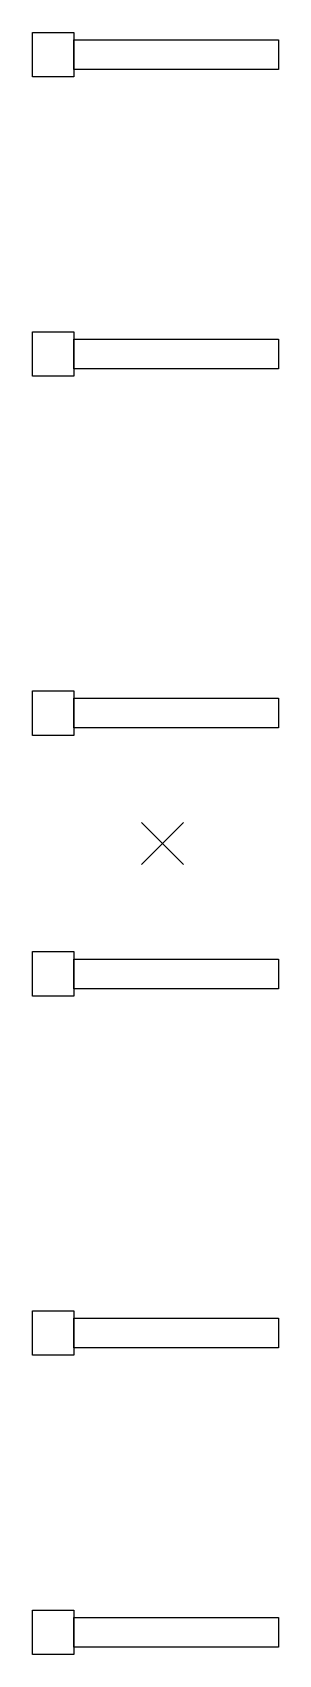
# Model space of a CAD drawing. Extents: x -439 to 391, y -2738 to 2738.
import ezdxf

# ---------------------------------------------------------------- set-up
doc = ezdxf.new("R2010")
doc.units = 0
doc.layers.get('0').update_dxf_attribs({"linetype": 'CONTINUOUS'})

msp = doc.modelspace()

# ---------------------------------------------------------------- linework, layer by layer
at = {"color": 7, "linetype": 'BYBLOCK'}
for p, q in [((-438.97689, 2737.524391), (-298.97689, 2737.524391)), ((-438.97689, 2587.524391), (-438.97689, 2737.524391)), ((-298.97689, 2737.524391), (-298.97689, 2587.524391)), ((-298.97689, 2612.524391), (-298.97689, 2712.524391)), ((-298.97689, 2712.524391), (391.02311, 2712.524391)), ((391.02311, 2712.524391), (391.02311, 2612.524391)), ((-298.97689, 2587.524391), (-438.97689, 2587.524391)), ((391.02311, 2612.524391), (-298.97689, 2612.524391)), ((-438.97689, 1727.524391), (-298.97689, 1727.524391)), ((-438.97689, 1577.524391), (-438.97689, 1727.524391)), ((-298.97689, 1727.524391), (-298.97689, 1577.524391)), ((-298.97689, 1602.524391), (-298.97689, 1702.524391)), ((-298.97689, 1702.524391), (391.02311, 1702.524391)), ((391.02311, 1702.524391), (391.02311, 1602.524391)), ((391.02311, 1602.524391), (-298.97689, 1602.524391)), ((-298.97689, 1577.524391), (-438.97689, 1577.524391)), ((-438.97689, 514.996425), (-298.97689, 514.996425)), ((-438.97689, 364.996425), (-438.97689, 514.996425)), ((-298.97689, 514.996425), (-298.97689, 364.996425)), ((-298.97689, 389.996425), (-298.97689, 489.996425)), ((-298.97689, 489.996425), (391.02311, 489.996425)), ((391.02311, 489.996425), (391.02311, 389.996425)), ((391.02311, 389.996425), (-298.97689, 389.996425)), ((-298.97689, 364.996425), (-438.97689, 364.996425)), ((0, 0), (-70.710678, 70.710678)), ((0, 0), (70.710678, 70.710678)), ((0, 0), (-70.710678, -70.710678)), ((0, 0), (70.710678, -70.710678)), ((-438.97689, -365.001156), (-298.97689, -365.001156)), ((-438.97689, -515.001156), (-438.97689, -365.001156)), ((-298.97689, -365.001156), (-298.97689, -515.001156)), ((-298.97689, -490.001156), (-298.97689, -390.001156)), ((-298.97689, -390.001156), (391.02311, -390.001156)), ((391.02311, -390.001156), (391.02311, -490.001156)), ((391.02311, -490.001156), (-298.97689, -490.001156)), ((-298.97689, -515.001156), (-438.97689, -515.001156)), ((-438.97689, -1577.529124), (-298.97689, -1577.529124)), ((-438.97689, -1727.529124), (-438.97689, -1577.529124)), ((-298.97689, -1577.529124), (-298.97689, -1727.529124)), ((-298.97689, -1702.529124), (-298.97689, -1602.529124)), ((-298.97689, -1602.529124), (391.02311, -1602.529124)), ((391.02311, -1602.529124), (391.02311, -1702.529124)), ((-298.97689, -1727.529124), (-438.97689, -1727.529124)), ((391.02311, -1702.529124), (-298.97689, -1702.529124)), ((-438.97689, -2587.529124), (-298.97689, -2587.529124)), ((-438.97689, -2737.529124), (-438.97689, -2587.529124)), ((-298.97689, -2587.529124), (-298.97689, -2737.529124)), ((-298.97689, -2712.529124), (-298.97689, -2612.529124)), ((-298.97689, -2612.529124), (391.02311, -2612.529124)), ((391.02311, -2612.529124), (391.02311, -2712.529124)), ((391.02311, -2712.529124), (-298.97689, -2712.529124)), ((-298.97689, -2737.529124), (-438.97689, -2737.529124))]:
    msp.add_line(p, q, dxfattribs=at)

doc.saveas('drawing.dxf')
